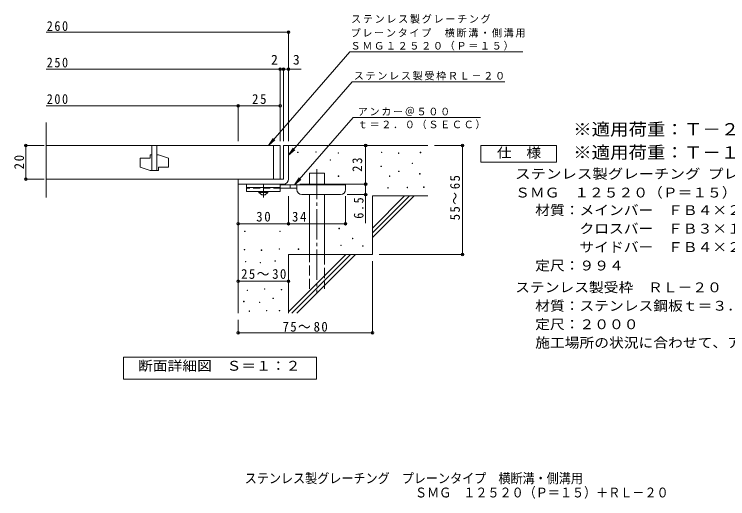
# Model space of a CAD drawing. Units: millimetres on the paper, enlarged 10 times, with parts at other scales. Extents: x -1539 to 1658, y -1370 to 1120.
# Drawn here: x -1539 to 588, y -1370 to 74 of the extents above; entities that cross this region are included whole.
import ezdxf
from ezdxf.enums import TextEntityAlignment as Align

# ---------------------------------------------------------------- set-up
doc = ezdxf.new("R2010")
doc.units = ezdxf.units.MM
doc.header["$LTSCALE"] = 10
doc.header["$PDMODE"] = 32
doc.header["$PDSIZE"] = 8
for name, pattern in [('CHAIN1', [8, 5, -1, 1, -1]), ('CHAIN2', [12, 9, -1, 1, -1]), ('DASHED2', [3, 2, -1]), ('DASHED3', [4, 3, -1])]:
    doc.linetypes.add(name, pattern=pattern)
for name, color, linetype, lineweight in [('D-0', 7, 'Continuous', 9), ('D-1', 2, 'Continuous', 9), ('D-2', 3, 'Continuous', 9), ('D-4', 7, 'Continuous', 9), ('D-5', 7, 'Continuous', 9), ('D-6', 6, 'Continuous', 9), ('D-9', 4, 'Continuous', 9)]:
    doc.layers.add(name, color=color, linetype=linetype, lineweight=lineweight)
doc.layers.add('F-5_F-5ﾚｲﾔ', color=2, linetype='Continuous')
doc.styles.add('ＭＳ ゴシック', font='')
doc.styles.get('ＭＳ ゴシック').set_extended_font_data('MS Gothic')

msp = doc.modelspace()

# ---------------------------------------------------------------- linework, layer by layer
at = {"layer": 'D-0'}
for points in [[(-694.1, -338.38), (-694.1, -336.88), (-692.6, -336.88), (-692.6, -338.38)], [(-639.96, -337.7), (-639.96, -336.2), (-638.46, -336.2), (-638.46, -337.7)], [(-573.64, -340.41), (-573.64, -338.91), (-572.14, -338.91), (-572.14, -340.41)], [(-444.38, -338.38), (-444.38, -336.88), (-442.88, -336.88), (-442.88, -338.38)], [(-393.62, -341.09), (-393.62, -339.59), (-392.12, -339.59), (-392.12, -341.09)], [(-328.66, -339.06), (-328.66, -337.56), (-327.16, -337.56), (-327.16, -339.06)], [(-597.32, -361.39), (-597.32, -359.89), (-595.82, -359.89), (-595.82, -361.39)], [(-445.73, -380.34), (-445.73, -378.84), (-444.23, -378.84), (-444.23, -380.34)], [(-353.02, -371.54), (-353.02, -370.04), (-351.52, -370.04), (-351.52, -371.54)], [(-392.95, -395.23), (-392.95, -393.73), (-391.45, -393.73), (-391.45, -395.23)], [(-330.69, -402.67), (-330.69, -401.17), (-329.19, -401.17), (-329.19, -402.67)], [(-572.96, -409.44), (-572.96, -407.94), (-571.46, -407.94), (-571.46, -409.44)], [(-420.69, -409.44), (-420.69, -407.94), (-419.19, -407.94), (-419.19, -409.44)], [(-425.43, -444.63), (-425.43, -443.13), (-423.93, -443.13), (-423.93, -444.63)], [(-367.91, -443.28), (-367.91, -441.78), (-366.41, -441.78), (-366.41, -443.28)], [(-318.5, -442.6), (-318.5, -441.1), (-317, -441.1), (-317, -442.6)], [(-852.25, -573.97), (-852.25, -572.47), (-850.75, -572.47), (-850.75, -573.97)], [(-747.56, -573.97), (-747.56, -572.47), (-746.06, -572.47), (-746.06, -573.97)], [(-570.93, -565.77), (-570.93, -564.27), (-569.43, -564.27), (-569.43, -565.77)], [(-531, -595.55), (-531, -594.05), (-529.5, -594.05), (-529.5, -595.55)], [(-565.52, -615.85), (-565.52, -614.35), (-564.02, -614.35), (-564.02, -615.85)], [(-500.55, -617.88), (-500.55, -616.38), (-499.05, -616.38), (-499.05, -617.88)], [(-853.01, -628.41), (-853.01, -626.91), (-851.51, -626.91), (-851.51, -628.41)], [(-802.38, -629.93), (-802.38, -628.43), (-800.88, -628.43), (-800.88, -629.93)], [(-749.47, -626.89), (-749.47, -625.39), (-747.97, -625.39), (-747.97, -626.89)], [(-692.06, -627.37), (-692.06, -625.87), (-690.56, -625.87), (-690.56, -627.37)], [(-849.96, -664.57), (-849.96, -663.07), (-848.46, -663.07), (-848.46, -664.57)], [(-805.8, -667.62), (-805.8, -666.12), (-804.3, -666.12), (-804.3, -667.62)], [(-761.65, -662.29), (-761.65, -660.79), (-760.15, -660.79), (-760.15, -662.29)], [(-844.63, -749.84), (-844.63, -748.34), (-843.13, -748.34), (-843.13, -749.84)], [(-792.86, -746.04), (-792.86, -744.54), (-791.36, -744.54), (-791.36, -746.04)], [(-742.99, -747.94), (-742.99, -746.44), (-741.49, -746.44), (-741.49, -747.94)], [(-855.29, -783.34), (-855.29, -781.84), (-853.79, -781.84), (-853.79, -783.34)], [(-808.09, -785.63), (-808.09, -784.13), (-806.59, -784.13), (-806.59, -785.63)], [(-767.74, -773.83), (-767.74, -772.33), (-766.24, -772.33), (-766.24, -773.83)], [(-838.92, -811.89), (-838.92, -810.39), (-837.42, -810.39), (-837.42, -811.89)], [(-787.15, -810.37), (-787.15, -808.87), (-785.65, -808.87), (-785.65, -810.37)], [(-749.08, -810.37), (-749.08, -808.87), (-747.58, -808.87), (-747.58, -810.37)]]:
    msp.add_lwpolyline(points, close=True, dxfattribs=at)
at = {"layer": 'D-1'}
for p, q in [((-736.23, -317.43), (-736.23, -417.43)), ((-736.23, -317.43), (-721.23, -317.43)), ((-721.23, -417.43), (-721.23, -317.43)), ((-736.23, -417.43), (-871.23, -417.43)), ((-871.23, -432.43), (-871.23, -417.43)), ((-871.23, -432.43), (-741.23, -432.43)), ((-741.23, -432.43), (-736.23, -432.43))]:
    msp.add_line(p, q, dxfattribs=at)
msp.add_arc((-736.23, -417.43), 15, 270, 0, dxfattribs=at)
at = {"layer": 'D-2'}
for p, q in [((-1443.89, -472.68), (-1443.89, -248.73)), ((-746.22, -317.43), (-1443.89, -317.43)), ((-1128.73, -317.43), (-1128.73, -392.43)), ((-1113.73, -317.43), (-1113.73, -392.43)), ((-766.22, -417.43), (-766.22, -317.43)), ((-746.22, -317.43), (-746.22, -417.43)), ((-1163.73, -354.93), (-1163.73, -382.43)), ((-1163.73, -354.93), (-1133.73, -354.93)), ((-1133.73, -344.93), (-1133.73, -354.93)), ((-1128.73, -344.93), (-1133.73, -344.93)), ((-1108.73, -344.93), (-1113.73, -344.93)), ((-1108.73, -382.43), (-1078.73, -382.43)), ((-1443.89, -417.43), (-746.22, -417.43))]:
    msp.add_line(p, q, dxfattribs=at)
for points in [[(-1108.73, -344.93), (-1078.73, -354.93), (-1078.73, -382.43)], [(-1108.73, -382.43), (-1108.73, -392.43), (-1133.73, -392.43), (-1163.73, -382.43)]]:
    msp.add_lwpolyline(points, dxfattribs=at)
at = {"layer": 'D-4'}
for p, q in [((-721.23, -304.48), (-721.23, 23.43)), ((-1443.89, 20.43), (-721.23, 20.43)), ((-1443.89, -90.26), (-746.22, -90.26)), ((-746.22, -304.48), (-746.22, -87.26)), ((-746.22, -90.26), (-741.22, -90.26)), ((-741.22, -90.26), (-683.56, -90.26)), ((-736.22, -304.48), (-736.22, -87.26)), ((-1443.89, -199.01), (-871.22, -199.01)), ((-871.22, -304.48), (-871.22, -196.01)), ((-871.22, -199.01), (-746.22, -199.01)), ((-1449.24, -317.43), (-1507.29, -317.43)), ((-1504.29, -417.43), (-1504.29, -317.43)), ((-491.26, -432.43), (-491.26, -317.43)), ((-199.46, -317.43), (-286.22, -317.43)), ((-202.46, -317.43), (-202.46, -642.43)), ((-1449.24, -417.43), (-1507.29, -417.43)), ((-687.21, -432.43), (-488.26, -432.43)), ((-491.26, -432.43), (-491.26, -549.18)), ((-488.26, -463.93), (-546.22, -463.93)), ((-721.22, -553.53), (-721.22, -468.93)), ((-551.22, -553.53), (-551.22, -468.93)), ((-199.46, -642.43), (-451.23, -642.43)), ((-471.23, -878.78), (-471.23, -662.43)), ((-871.23, -722.19), (-721.22, -722.19)), ((-871.23, -878.78), (-871.23, -837.43)), ((-871.23, -875.78), (-471.23, -875.78))]:
    msp.add_line(p, q, dxfattribs=at)
msp.add_lwpolyline([(-871.22, -550.53), (-721.22, -550.53), (-551.22, -550.53)], dxfattribs=at)
for p in [(-721.23, 20.43), (-746.22, -90.26), (-736.22, -90.26), (-721.23, -90.26), (-871.22, -199.01), (-746.22, -199.01), (-1504.29, -317.43), (-491.26, -317.43), (-202.46, -317.43), (-1504.29, -417.43), (-491.26, -432.43), (-491.26, -463.93), (-871.22, -550.53), (-721.22, -550.53), (-551.22, -550.53), (-202.46, -642.43), (-871.23, -722.19), (-721.22, -722.19), (-871.23, -875.78), (-471.23, -875.78)]:
    msp.add_point(p, dxfattribs=at)
at = {"layer": 'D-5'}
for p, q in [((-537.96, -38.82), (-22.72, -38.82)), ((-531.14, -128.19), (-76.54, -128.19)), ((-528.56, -234.38), (-703.11, -434.93)), ((-528.56, -234.38), (-148.76, -234.38)), ((-780.46, -317.43), (-761.73, -300.88)), ((-721.23, -346.6), (-707.41, -325.76)), ((-703.11, -434.93), (-689.29, -414.09)), ((-703.11, -434.93), (-684.37, -418.38))]:
    msp.add_line(p, q, dxfattribs=at)
for points in [[(-537.96, -38.82), (-780.46, -317.43), (-766.65, -296.59)], [(-531.14, -128.19), (-721.23, -346.6), (-702.49, -330.04)]]:
    msp.add_lwpolyline(points, dxfattribs=at)
for points in [[(-147.66, -367.43), (-147.66, -317.43), (77.34, -317.43), (77.34, -367.43)], [(-1213.22, -1013.37), (-1213.22, -948.37), (-638.22, -948.37), (-638.22, -1013.37)]]:
    msp.add_lwpolyline(points, close=True, dxfattribs=at)
at = {"layer": 'D-6'}
for p, q in [((-721.23, -317.43), (-306.22, -317.43)), ((-658.93, -434.93), (-658.93, -399.93)), ((-658.93, -399.93), (-613.93, -399.93)), ((-613.93, -434.93), (-613.93, -399.93)), ((-871.23, -432.43), (-871.23, -817.43)), ((-658.93, -642.43), (-658.93, -463.93)), ((-613.93, -642.43), (-613.93, -463.93)), ((-471.23, -563.44), (-375.21, -467.43)), ((-471.23, -467.43), (-306.22, -467.43)), ((-471.23, -577.58), (-361.07, -467.43)), ((-471.23, -467.43), (-471.23, -642.43)), ((-471.23, -591.72), (-346.93, -467.43)), ((-721.22, -642.43), (-721.22, -817.43)), ((-721.22, -642.43), (-471.23, -642.43)), ((-721.22, -813.44), (-550.22, -642.43)), ((-711.08, -817.43), (-536.07, -642.43)), ((-696.94, -817.43), (-521.93, -642.43))]:
    msp.add_line(p, q, dxfattribs=at)
at = {"layer": 'D-6', "linetype": 'CHAIN2'}
msp.add_line((-636.43, -387.62), (-636.43, -755.77), dxfattribs=at)
at = {"layer": 'D-6', "linetype": 'DASHED3'}
for p, q in [((-658.93, -744.93), (-658.93, -642.43)), ((-613.93, -642.43), (-613.93, -744.93))]:
    msp.add_line(p, q, dxfattribs=at)
at = {"layer": 'D-9', "color": 3}
for p, q in [((-846.22, -432.43), (-846.22, -454.93)), ((-746.22, -432.43), (-846.22, -432.43)), ((-746.22, -442.43), (-846.22, -442.43)), ((-746.22, -432.43), (-746.22, -454.93)), ((-746.22, -454.93), (-846.22, -454.93))]:
    msp.add_line(p, q, dxfattribs=at)
at = {"layer": 'D-9', "color": 3, "linetype": 'DASHED2'}
msp.add_line((-746.22, -444.93), (-846.22, -444.93), dxfattribs=at)
at = {"layer": 'D-9', "linetype": 'CHAIN1'}
msp.add_line((-796.22, -472.67), (-796.22, -432.43), dxfattribs=at)
at = {"layer": 'D-9'}
for p, q in [((-551.22, -434.93), (-746.22, -434.93)), ((-696.19, -444.93), (-746.22, -444.93)), ((-716.22, -444.93), (-716.22, -434.93)), ((-696.22, -448.93), (-696.22, -434.93)), ((-551.22, -448.93), (-551.22, -434.93)), ((-681.22, -463.93), (-566.22, -463.93))]:
    msp.add_line(p, q, dxfattribs=at)
at = {"layer": 'D-9', "color": 2}
for p, q in [((-809.97, -457.43), (-809.97, -454.93)), ((-809.97, -457.43), (-801.22, -464.93)), ((-809.97, -457.43), (-782.47, -457.43)), ((-801.22, -464.93), (-791.22, -464.93)), ((-791.22, -464.93), (-782.47, -457.43)), ((-782.47, -457.43), (-782.47, -454.93))]:
    msp.add_line(p, q, dxfattribs=at)
at = {"layer": 'D-9'}
for centre, start, end in [((-681.22, -448.93), 180, 270), ((-566.22, -448.93), 270, 0)]:
    msp.add_arc(centre, 15, start, end, dxfattribs=at)

# ---------------------------------------------------------------- texts
at = {"layer": 'D-4', "color": 2, "style": 'ＭＳ ゴシック'}
for s, p in [('2', (-773.07, -85.26)), ('3', (-707.92, -85.26))]:
    msp.add_text(s, height=29.33, dxfattribs=at).set_placement(p, align=Align.BOTTOM_LEFT)
at = {"layer": 'D-4', "color": 2, "char_height": 29.33, "attachment_point": 7, "style": 'ＭＳ ゴシック'}
for s, insert in [('\\T1.27;\\W0.9;260', (-1441.93, 23.49)), ('\\T1.27;\\W0.9;250', (-1441.93, -85.26)), ('\\T1.27;\\W0.9;200', (-1441.93, -194.01)), ('\\T1.27;\\W0.95;25', (-829.97, -194.01)), ('\\T1.27;\\W0.95;30', (-817.47, -544.53)), ('\\T1.27;\\W0.95;34', (-710.85, -544.53)), ('\\T1.22;\\W0.95;25～30', (-862.48, -715.28)), ('\\T1.22;\\W0.95;75～80', (-739.09, -872.52))]:
    msp.add_mtext(s, dxfattribs=dict(at, insert=insert))
at = {"layer": 'D-4', "color": 2, "char_height": 29.33, "attachment_point": 7, "rotation": 90, "style": 'ＭＳ ゴシック'}
for s, insert in [('\\T1.27;\\W0.95;20', (-1509.29, -388.68)), ('\\T1.27;\\W0.95;23', (-501.26, -396.18)), ('\\T1.22;\\W0.95;55～65', (-210.07, -540.44)), ('\\T1.27;\\W0.9;6.5', (-497.26, -535.63))]:
    msp.add_mtext(s, dxfattribs=dict(at, insert=insert))
at = {"layer": 'D-5', "color": 3, "style": 'ＭＳ ゴシック', "width": 1.1}
for s, p in [('※適用荷重：Ｔ－２（横断溝用）', (127.34, -298.52)), ('※適用荷重：Ｔ－１４（側溝用）', (127.34, -367.43))]:
    msp.add_text(s, height=36.66, dxfattribs=at).set_placement(p, align=Align.BOTTOM_LEFT)
at = {"layer": 'D-5', "color": 2, "style": 'ＭＳ ゴシック'}
for s, width, p in [('仕\u3000様', 1.1, (-100.16, -362.43)), ('ステンレス製グレーチング プレーンタイプ 横断溝・側溝用', 1.15, (-45.57, -425.35)), ('ＳＭＧ\u3000１２５２０（Ｐ＝１５）', 1.1, (-45.57, -481.21)), ('材質：メインバー\u3000ＦＢ４×２０（ＳＵＳ３０４）', 1.1, (14.14, -533.62)), ('\u3000\u3000\u3000クロスバー\u3000ＦＢ３×１５（ＳＵＳ３０４）', 1.1, (14.14, -588.62)), ('\u3000\u3000\u3000サイドバー\u3000ＦＢ４×２０（ＳＵＳ３０４）', 1.1, (14.14, -643.62)), ('定尺：９９４', 1.1, (14.14, -698.62)), ('ステンレス製受枠\u3000ＲＬ－２０', 1.1, (-45.57, -763.62)), ('材質：ステンレス鋼板ｔ＝３．０（ＳＵＳ３０４）', 1.1, (14.14, -818.62)), ('定尺：２０００', 1.1, (14.14, -873.62)), ('施工場所の状況に合わせて、アンカーをプライヤー等で折り曲げてご使用ください。', 1.1, (14.14, -928.62)), ('断面詳細図\u3000Ｓ＝１：２', 1.1, (-1169.79, -997.4))]:
    msp.add_text(s, height=29.33, dxfattribs=dict(at, width=width)).set_placement(p, align=Align.BOTTOM_LEFT)
at = {"layer": 'D-5', "char_height": 21.99, "attachment_point": 7, "style": 'ＭＳ ゴシック'}
for s, insert in [('\\T1.17;ステンレス製グレーチング', (-534.65, 45.85)), ('\\T1.17;プレーンタイプ\u3000横断溝・側溝用', (-536.2, 4.2)), ('\\T1.17;ＳＭＧ１２５２０（Ｐ＝１５）', (-536.42, -34.61)), ('\\T1.17;ステンレス製受枠ＲＬ－２０', (-526.75, -123.44)), ('\\T1.17;アンカー＠５００', (-514.91, -229.72)), ('\\T1.17;ｔ＝２．０（ＳＥＣＣ）', (-514.91, -269.04))]:
    msp.add_mtext(s, dxfattribs=dict(at, insert=insert))
at = {"layer": 'F-5_F-5ﾚｲﾔ', "style": 'ＭＳ ゴシック', "width": 0.9}
for s, p in [('ステンレス製グレーチング\u3000プレーンタイプ\u3000横断溝・側溝用', (-851.68, -1332.55)), ('ＳＭＧ\u3000１２５２０（Ｐ＝１５）＋ＲＬ－２０', (-344.28, -1374.99))]:
    msp.add_text(s, height=29.33, dxfattribs=at).set_placement(p, align=Align.BOTTOM_LEFT)

doc.saveas('drawing.dxf')
